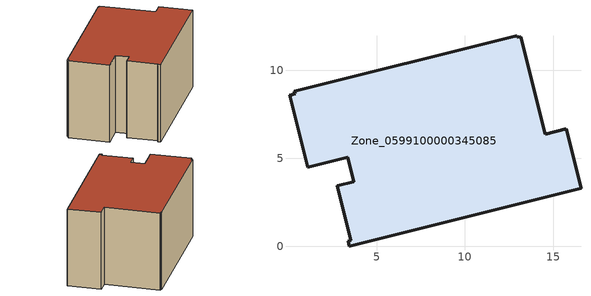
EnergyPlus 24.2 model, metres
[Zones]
Zone_0599100000345085
 floor ground (C_G): 2.75,3.44 3.7,3.68 3.35,5.05 1.07,4.48 0.04,8.58 0.38,8.66 0.32,8.81 12.93,11.96 12.96,11.86 13.18,11.91 14.56,6.37 15.74,6.67 16.59,3.3 3.44,0 3.36,0.3 3.52,0.34 z0
 wall outside (C_F): 3.7,3.68 2.75,3.44 3.52,0.34 3.36,0.3 3.44,0 16.59,3.3 15.74,6.67 14.56,6.37 13.18,11.91 12.96,11.86 12.93,11.96 0.32,8.81 0.38,8.66 0.04,8.58 1.07,4.48 3.35,5.05 3.7,3.68 z0:8.36
 roof outside (C_R): 14.56,6.37 13.18,11.91 12.96,11.86 12.93,11.96 0.32,8.81 0.38,8.66 0.04,8.58 1.07,4.48 3.35,5.05 3.7,3.68 2.75,3.44 3.52,0.34 3.36,0.3 3.44,0 16.59,3.3 15.74,6.67 z8.36
[BUILDING]
Pand.0599100000345085: North Axis=0; Terrain=City; Loads Convergence Tolerance Value=0.04; Temperature Convergence Tolerance Value=0.4; Solar Distribution=FullExterior; Maximum Number of Warmup Days=25; Minimum Number of Warmup Days=1
[Site:Location]
Rotterdam.The.Hague.AP_ZH_NLD Design_Conditions: Latitude=51.96; Longitude=4.45; Time Zone=1; Elevation=-4.5
[SITE:GROUNDTEMPERATURE:BUILDINGSURFACE]
18, 18, 18, 18, 18, 18, 18, 18, 18, 18, 18, 18
[MATERIAL] Thermal Absorptance=0.9; Solar Absorptance=0.7; Visible Absorptance=0.7
Name | Roughness | Thickness | Conductivity | Density | Specific Heat
G.D.1992-2005 | MediumSmooth | 0.15 | 0.06 | 540 | 1210
F.D.1992-2005 | Rough | 0.3 | 0.12 | 1920 | 840
R.D.1992-2005 | MediumRough | 0.2 | 0.08 | 1500 | 1000
[CONSTRUCTION]
C_G: G.D.1992-2005
C_F: F.D.1992-2005
C_R: R.D.1992-2005
[ZONE]
Zone_0599100000345085: Type=1; Multiplier=1; Ceiling Height=Autocalculate; Volume=Autocalculate; Floor Area=autocalculate; Part of Total Floor Area=Yes
[ZONEINFILTRATION:DESIGNFLOWRATE]
Infil_Zone_0599100000345085: Zone or ZoneList or Space or SpaceList=Zone_0599100000345085; Schedule=AlwaysOn; Design Flow Rate Calculation Method=Flow/Area; Flow Rate per Floor Area=0.0021; Constant Term Coefficient=1; Temperature Term Coefficient=0; Velocity Term Coefficient=0; Velocity Squared Term Coefficient=0
[HVACTEMPLATE:ZONE:IDEALLOADSAIRSYSTEM]
Zone_0599100000345085: Maximum Heating Supply Air Temperature=50; Minimum Cooling Supply Air Temperature=13; Maximum Heating Supply Air Humidity Ratio=0.0156; Minimum Cooling Supply Air Humidity Ratio=0.0077; Heating Limit=NoLimit; Cooling Limit=NoLimit; Dehumidification Control Type=ConstantSensibleHeatRatio; Cooling Sensible Heat Ratio=0.7; Dehumidification Setpoint=60; Humidification Control Type=None; Humidification Setpoint=30; Outdoor Air Method=None; Outdoor Air Flow Rate per Person=0.00944; Outdoor Air Flow Rate per Zone Floor Area=0; Outdoor Air Flow Rate per Zone=0; Demand Controlled Ventilation Type=None; Outdoor Air Economizer Type=NoEconomizer; Heat Recovery Type=None; Sensible Heat Recovery Effectiveness=0.7; Latent Heat Recovery Effectiveness=0.65
[ZONECONTROL:THERMOSTAT]
ThermostatControl_Zone_0599100000345085: Zone or ZoneList=Zone_0599100000345085; Control Type Schedule=DualSetpointControlType; Control 1=Thermostat_Zone_0599100000345085; Temperature Difference Between Cutout And Setpoint=0
[THERMOSTATSETPOINT:DUALSETPOINT]
Thermostat_Zone_0599100000345085: Heating Setpoint Temperature Schedule=HeatingSetpoint_Zone_0599100000345085; Cooling Setpoint Temperature Schedule=CoolingSetpoint_Zone_0599100000345085
[SCHEDULE:COMPACT]
HeatingSetpoint_Zone_0599100000345085: Through: 12/31, For: AllDays, Until: 24:00, 21
CoolingSetpoint_Zone_0599100000345085: Through: 12/31, For: AllDays, Until: 24:00, 24
DualSetpointControlType: Through: 12/31, For: AllDays, Until: 24:00, 4
AlwaysOn: Through: 12/31, For: AllDays, Until: 24:00, 1
